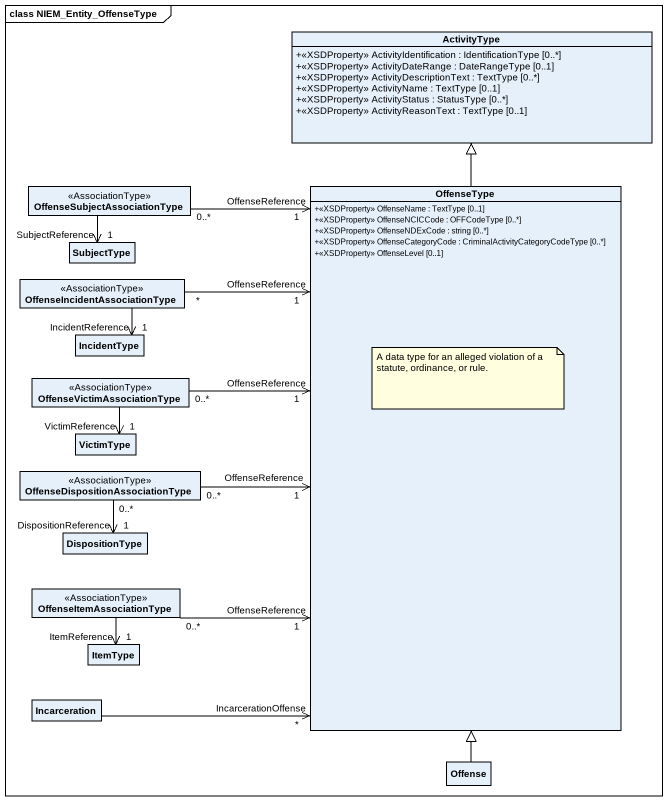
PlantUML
@startuml
mainframe class NIEM_Entity_OffenseType
hide circle
hide empty members
skinparam classAttributeIconSize 0
class ActivityType {
  +<<XSDProperty>> ActivityIdentification : IdentificationType [0..*]
  +<<XSDProperty>> ActivityDateRange : DateRangeType [0..1]
  +<<XSDProperty>> ActivityDescriptionText : TextType [0..*]
  +<<XSDProperty>> ActivityName : TextType [0..1]
  +<<XSDProperty>> ActivityStatus : StatusType [0..*]
  +<<XSDProperty>> ActivityReasonText : TextType [0..1]
}
class "OffenseSubjectAssociationType" as OffenseSubjectAssociationTyp <<AssociationType>>
class OffenseType {
  +<<XSDProperty>> OffenseName : TextType [0..1]
  +<<XSDProperty>> OffenseNCICCode : OFFCodeType [0..*]
  +<<XSDProperty>> OffenseNDExCode : string [0..*]
  +<<XSDProperty>> OffenseCategoryCode : CriminalActivityCategoryCodeType [0..*]
  +<<XSDProperty>> OffenseLevel [0..1]
}
class SubjectType
class "OffenseIncidentAssociationType" as OffenseIncidentAssociationTy <<AssociationType>>
class IncidentType
class OffenseVictimAssociationType <<AssociationType>>
class VictimType
class "OffenseDispositionAssociationType" as OffenseDispositionAssociatio <<AssociationType>>
class DispositionType
class OffenseItemAssociationType <<AssociationType>>
class ItemType
class Incarceration
class Offense
OffenseSubjectAssociationTyp "0..*" --> "OffenseReference\n1" OffenseType
OffenseSubjectAssociationTyp --> "SubjectReference\n1" SubjectType
OffenseType -up-|> ActivityType
OffenseIncidentAssociationTy "*" -right-> "OffenseReference\n1" OffenseType
OffenseIncidentAssociationTy --> "IncidentReference\n1" IncidentType
OffenseVictimAssociationType "0..*" -right-> "OffenseReference\n1" OffenseType
OffenseVictimAssociationType --> "1\nVictimReference" VictimType
OffenseDispositionAssociatio "0..*" -right-> "OffenseReference\n1" OffenseType
OffenseDispositionAssociatio "0..*" --> "DispositionReference\n1" DispositionType
OffenseItemAssociationType "0..*" -right-> "OffenseReference\n1" OffenseType
OffenseItemAssociationType --> "ItemReference\n1" ItemType
Incarceration -up-> "IncarcerationOffense\n*" OffenseType
Offense -up-|> OffenseType
note as N1
  A data type for an alleged violation of a statute, ordinance, or rule.
end note
@enduml
